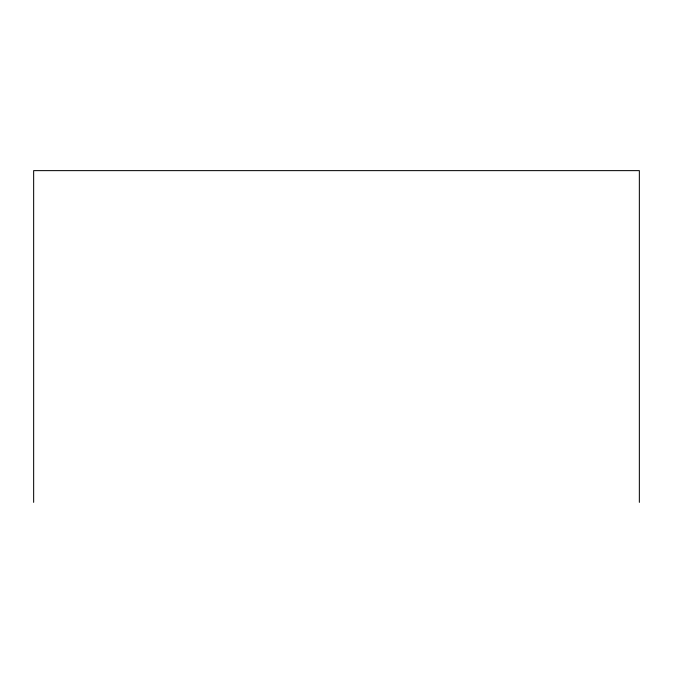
<?xml version="1.0" encoding="UTF-8"?>
<svg xmlns="http://www.w3.org/2000/svg" width="673" height="673" viewBox="0 0 673 673"><rect width="100%" height="100%" fill="white"/><g stroke="black" fill="none" stroke-linecap="round" stroke-linejoin="round"><path stroke-width="1.01" d="M639.35 502.369L639.35 170.631L33.65 170.631L33.65 502.369"/></g></svg>
